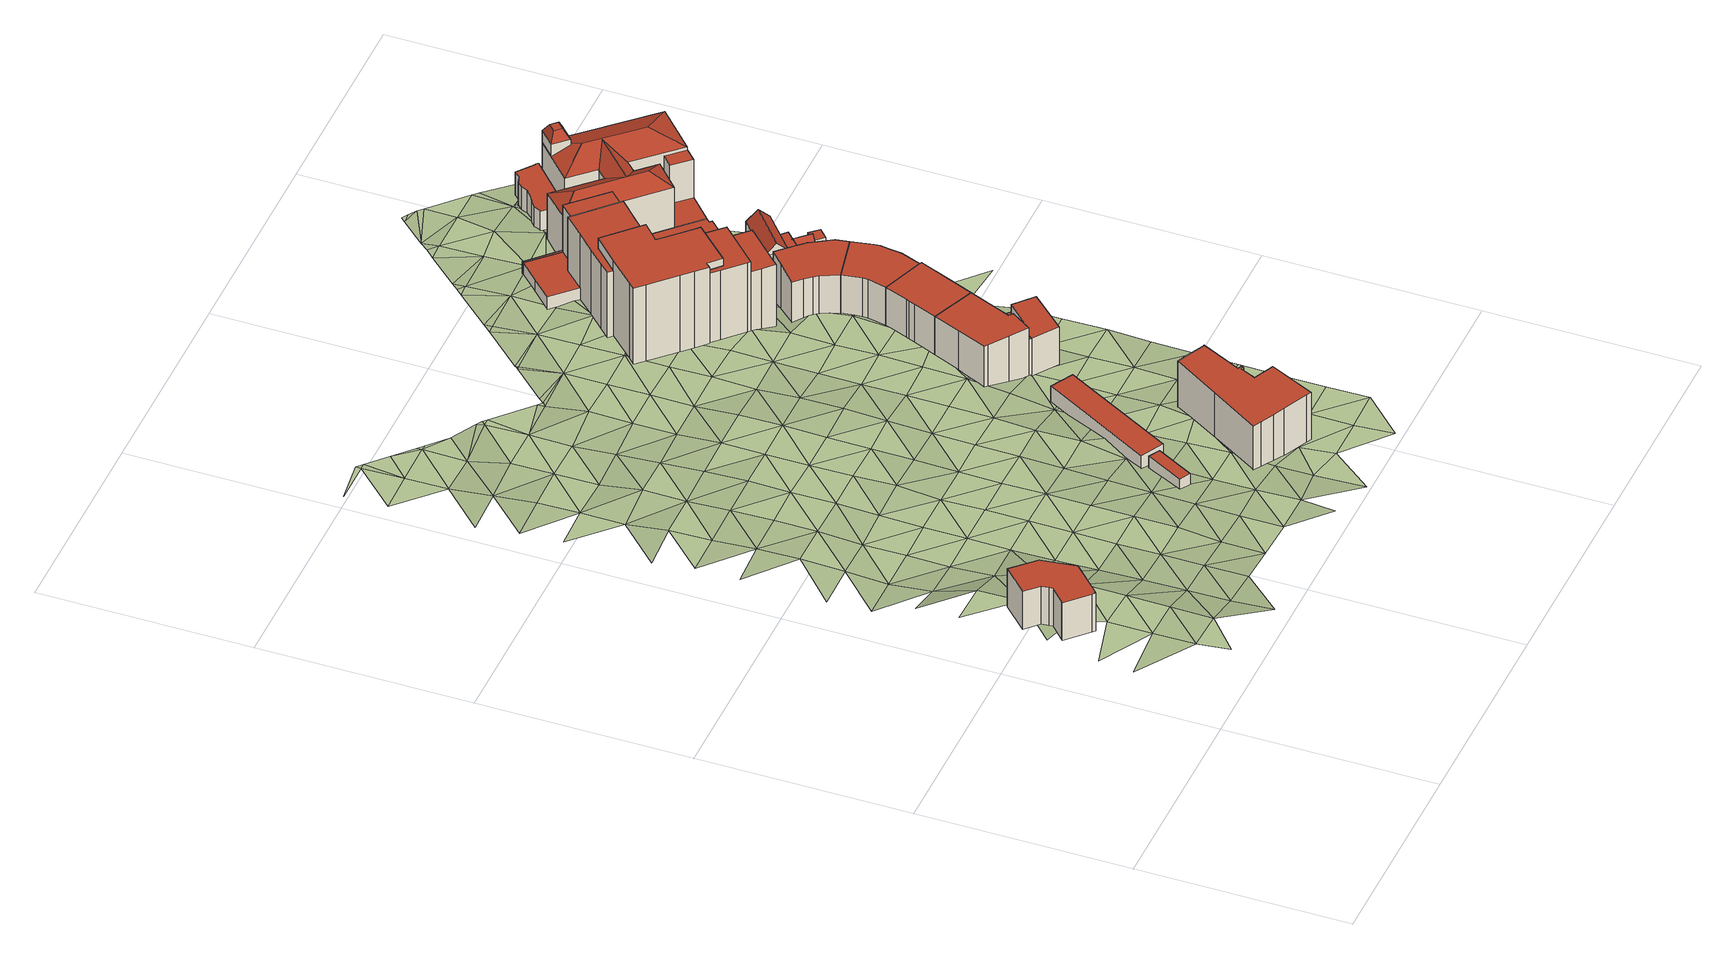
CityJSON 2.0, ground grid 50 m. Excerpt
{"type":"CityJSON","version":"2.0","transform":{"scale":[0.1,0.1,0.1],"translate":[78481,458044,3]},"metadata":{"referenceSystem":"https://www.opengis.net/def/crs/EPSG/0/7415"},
"CityObjects":{
"building1":{"type":"Building","attributes":{"roofType":"1000","RelativeEavesHeight":10.26,"RelativeRidgeHeight":10.26,"AbsoluteEavesHeight":23.09,"AbsoluteRidgeHeight":23.09},"geometry":[{"type":"Solid","lod":"2","boundaries":[[[[0,1,2,3]],[[1,4,5,2]],[[4,6,7,5]],[[6,8,9,7]],[[8,10,11,9]],[[10,12,13,11]],[[12,14,15,13]],[[14,16,17,15]],[[16,18,19,17]],[[18,20,21,19]],[[20,22,23,21]],[[22,24,25,23]],[[24,26,27,25]],[[26,0,3,27]],[[26,24,22,20,18,16,14,12,10,8,6,4,1,0]],[[3,2,5,7,9,11,13,15,17,19,21,23,25,27]]]],"semantics":{"surfaces":[{"type":"WallSurface"},{"type":"RoofSurface","Direction":0,"Slope":90},{"type":"GroundSurface"}],"values":[[0,0,0,0,0,0,0,0,0,0,0,0,0,0,1,2]]}}]},
"building2":{"type":"Building","attributes":{"roofType":"1000","RelativeEavesHeight":3.1,"RelativeRidgeHeight":3.1,"AbsoluteEavesHeight":9.44,"AbsoluteRidgeHeight":9.44},"geometry":[{"type":"Solid","lod":"2","boundaries":[[[[28,29,30,31]],[[29,32,33,30]],[[32,34,35,33]],[[34,28,31,35]],[[34,32,29,28]],[[31,30,33,35]]]],"semantics":{"surfaces":[{"type":"WallSurface"},{"type":"RoofSurface","Direction":0,"Slope":90},{"type":"GroundSurface"}],"values":[[0,0,0,0,1,2]]}}]},
"building3":{"type":"Building","attributes":{"roofType":"1000","RelativeEavesHeight":4.15,"RelativeRidgeHeight":4.15,"AbsoluteEavesHeight":9.59,"AbsoluteRidgeHeight":9.59},"geometry":[{"type":"Solid","lod":"2","boundaries":[[[[36,37,38,39]],[[37,40,41,38]],[[40,42,43,41]],[[42,36,39,43]],[[42,40,37,36]],[[39,38,41,43]]]],"semantics":{"surfaces":[{"type":"WallSurface"},{"type":"RoofSurface","Direction":0,"Slope":90},{"type":"GroundSurface"}],"values":[[0,0,0,0,1,2]]}}]},
"building4":{"type":"Building","attributes":{"roofType":"1000","RelativeEavesHeight":12.89,"RelativeRidgeHeight":12.89,"AbsoluteEavesHeight":17.49,"AbsoluteRidgeHeight":17.49},"geometry":[{"type":"Solid","lod":"2","boundaries":[[[[44,45,46,47]],[[45,48,49,46]],[[48,50,51,49]],[[50,52,53,51]],[[52,54,55,53]],[[54,56,57,55]],[[56,58,59,57]],[[58,60,61,59]],[[60,62,63,61]],[[62,64,65,63]],[[64,66,67,65]],[[66,68,69,67]],[[68,70,71,69]],[[70,72,73,71]],[[72,74,75,73]],[[74,76,77,75]],[[76,78,79,77]],[[78,80,81,79]],[[80,44,47,81]],[[80,78,76,74,72,70,68,66,64,62,60,58,56,54,52,50,48,45,44]],[[47,46,49,51,53,55,57,59,61,63,65,67,69,71,73,75,77,79,81]]]],"semantics":{"surfaces":[{"type":"WallSurface"},{"type":"RoofSurface","Direction":0,"Slope":90},{"type":"GroundSurface"}],"values":[[0,0,0,0,0,0,0,0,0,0,0,0,0,0,0,0,0,0,0,1,2]]}}]},
"building5":{"type":"Building","children":["building5-1","building5-2"]},
"building5-1":{"type":"BuildingPart","attributes":{"roofType":"1000","RelativeEavesHeight":13.07,"RelativeRidgeHeight":13.07,"AbsoluteEavesHeight":18.42,"AbsoluteRidgeHeight":18.42},"parents":["building5"],"geometry":[{"type":"Solid","lod":"2","boundaries":[[[[82,83,84,85]],[[83,86,87,84]],[[86,88,89,87]],[[88,90,91,89]],[[90,92,93,91]],[[92,94,95,93]],[[94,96,97,95]],[[96,98,99,97]],[[98,100,101,99]],[[100,82,85,101]],[[100,98,96,94,92,90,88,86,83,82]],[[85,84,87,89,91,93,95,97,99,101]]]],"semantics":{"surfaces":[{"type":"WallSurface"},{"type":"RoofSurface","Direction":0,"Slope":90},{"type":"GroundSurface"}],"values":[[0,0,0,0,0,0,0,0,0,0,1,2]]}}]},
"building5-2":{"type":"BuildingPart","attributes":{"roofType":"1000","RelativeEavesHeight":9.76,"RelativeRidgeHeight":9.76,"AbsoluteEavesHeight":15.07,"AbsoluteRidgeHeight":15.07},"parents":["building5"],"geometry":[{"type":"Solid","lod":"2","boundaries":[[[[102,103,104,99]],[[103,105,106,104]],[[105,107,101,106]],[[107,102,99,101]],[[107,105,103,102]],[[99,104,106,101]]]],"semantics":{"surfaces":[{"type":"WallSurface"},{"type":"RoofSurface","Direction":0,"Slope":90},{"type":"GroundSurface"}],"values":[[0,0,0,0,1,2]]}}]},
"building6":{"type":"Building","children":["building6-1","building6-2"]},
"building6-1":{"type":"BuildingPart","attributes":{"roofType":"1000","RelativeEavesHeight":3.72,"RelativeRidgeHeight":3.72,"AbsoluteEavesHeight":8.47,"AbsoluteRidgeHeight":8.47},"parents":["building6"],"geometry":[{"type":"Solid","lod":"2","boundaries":[[[[108,109,110,111]],[[109,112,113,110]],[[112,114,115,113]],[[114,116,117,115]],[[116,108,111,117]],[[116,114,112,109,108]],[[111,110,113,115,117]]]],"semantics":{"surfaces":[{"type":"WallSurface"},{"type":"RoofSurface","Direction":0,"Slope":90},{"type":"GroundSurface"}],"values":[[0,0,0,0,0,1,2]]}}]},
"building6-2":{"type":"BuildingPart","attributes":{"roofType":"1000","RelativeEavesHeight":10.22,"RelativeRidgeHeight":10.22,"AbsoluteEavesHeight":15.07,"AbsoluteRidgeHeight":15.07},"parents":["building6"],"geometry":[{"type":"Solid","lod":"2","boundaries":[[[[118,105,119,120]],[[105,103,121,119]],[[103,122,123,121]],[[122,124,125,123]],[[124,126,127,125]],[[126,118,120,127]],[[126,124,122,103,105,118]],[[120,119,121,123,125,127]]]],"semantics":{"surfaces":[{"type":"WallSurface"},{"type":"RoofSurface","Direction":0,"Slope":90},{"type":"GroundSurface"}],"values":[[0,0,0,0,0,0,1,2]]}}]},
"building7":{"type":"Building","children":["building7-1","building7-2","building7-3","building7-4","building7-5","building7-6"]},
"building7-1":{"type":"BuildingPart","attributes":{"roofType":"1000","RelativeEavesHeight":20.64,"RelativeRidgeHeight":20.64,"AbsoluteEavesHeight":27.02,"AbsoluteRidgeHeight":27.02},"parents":["building7"],"geometry":[{"type":"Solid","lod":"2","boundaries":[[[[128,129,130,131]],[[129,132,133,130]],[[132,134,135,133]],[[134,136,137,135]],[[136,138,139,137]],[[138,140,141,139]],[[140,142,143,141]],[[142,144,145,143]],[[144,128,131,145]],[[144,142,140,138,136,134,132,129,128]],[[131,130,133,135,137,139,141,143,145]]]],"semantics":{"surfaces":[{"type":"WallSurface"},{"type":"RoofSurface","Direction":90,"Slope":90},{"type":"GroundSurface"}],"values":[[0,0,0,0,0,0,0,0,0,1,2]]}}]},
"building7-2":{"type":"BuildingPart","attributes":{"roofType":"1000","RelativeEavesHeight":18.5,"RelativeRidgeHeight":18.5,"AbsoluteEavesHeight":24.32,"AbsoluteRidgeHeight":24.32},"parents":["building7"],"geometry":[{"type":"Solid","lod":"2","boundaries":[[[[146,147,148,149]],[[147,150,151,148]],[[150,152,153,151]],[[152,154,155,153]],[[154,156,157,155]],[[156,158,159,157]],[[158,160,161,159]],[[160,162,163,161]],[[162,146,149,163]],[[162,160,158,156,154,152,150,147,146]],[[149,148,151,153,155,157,159,161,163]]]],"semantics":{"surfaces":[{"type":"WallSurface"},{"type":"RoofSurface","Direction":0,"Slope":90},{"type":"GroundSurface"}],"values":[[0,0,0,0,0,0,0,0,0,1,2]]}}]},
"building7-3":{"type":"BuildingPart","attributes":{"roofType":"1000","RelativeEavesHeight":17.78,"RelativeRidgeHeight":17.78,"AbsoluteEavesHeight":24.32,"AbsoluteRidgeHeight":24.32},"parents":["building7"],"geometry":[{"type":"Solid","lod":"2","boundaries":[[[[164,165,166,167]],[[165,168,169,166]],[[168,170,171,169]],[[170,164,167,171]],[[170,168,165,164]],[[167,166,169,171]]]],"semantics":{"surfaces":[{"type":"WallSurface"},{"type":"RoofSurface","Direction":0,"Slope":90},{"type":"GroundSurface"}],"values":[[0,0,0,0,1,2]]}}]},
"building7-4":{"type":"BuildingPart","attributes":{"roofType":"1000","RelativeEavesHeight":19.24,"RelativeRidgeHeight":19.24,"AbsoluteEavesHeight":26.02,"AbsoluteRidgeHeight":26.02},"parents":["building7"],"geometry":[{"type":"Solid","lod":"2","boundaries":[[[[172,173,174,175]],[[173,176,177,174]],[[176,178,179,177]],[[178,180,181,179]],[[180,182,183,181]],[[182,184,185,183]],[[184,186,187,185]],[[186,188,189,187]],[[188,190,191,189]],[[190,172,175,191]],[[190,188,186,184,182,180,178,176,173,172]],[[175,174,177,179,181,183,185,187,189,191]]]],"semantics":{"surfaces":[{"type":"WallSurface"},{"type":"RoofSurface","Direction":0,"Slope":90},{"type":"GroundSurface"}],"values":[[0,0,0,0,0,0,0,0,0,0,1,2]]}}]},
"building7-5":{"type":"BuildingPart","attributes":{"roofType":"1000","RelativeEavesHeight":21.95,"RelativeRidgeHeight":21.95,"AbsoluteEavesHeight":28.92,"AbsoluteRidgeHeight":28.92},"parents":["building7"],"geometry":[{"type":"Solid","lod":"2","boundaries":[[[[192,193,194,195]],[[193,196,197,194]],[[196,198,199,197]],[[198,200,201,199]],[[200,202,203,201]],[[202,204,205,203]],[[204,206,207,205]],[[206,208,209,207]],[[208,210,211,209]],[[210,212,213,211]],[[212,214,215,213]],[[214,216,217,215]],[[216,218,219,217]],[[218,220,221,219]],[[220,222,223,221]],[[222,192,195,223]],[[222,220,218,216,214,212,210,208,206,204,202,200,198,196,193,192]],[[195,194,197,199,201,203,205,207,209,211,213,215,217,219,221,223]]]],"semantics":{"surfaces":[{"type":"WallSurface"},{"type":"RoofSurface","Direction":243.44,"Slope":90},{"type":"GroundSurface"}],"values":[[0,0,0,0,0,0,0,0,0,0,0,0,0,0,0,0,1,2]]}}]},
"building7-6":{"type":"BuildingPart","attributes":{"roofType":"1000","RelativeEavesHeight":3.39,"RelativeRidgeHeight":3.39,"AbsoluteEavesHeight":11.42,"AbsoluteRidgeHeight":11.42},"parents":["building7"],"geometry":[{"type":"Solid","lod":"2","boundaries":[[[[224,225,226,227]],[[225,228,229,226]],[[228,230,231,229]],[[230,232,233,231]],[[232,234,235,233]],[[234,236,237,235]],[[236,224,227,237]],[[236,234,232,230,228,225,224]],[[227,226,229,231,233,235,237]]]],"semantics":{"surfaces":[{"type":"WallSurface"},{"type":"RoofSurface","Direction":0,"Slope":90},{"type":"GroundSurface"}],"values":[[0,0,0,0,0,0,0,1,2]]}}]},
"building8":{"type":"Building","attributes":{"roofType":"1000","RelativeEavesHeight":12.74,"RelativeRidgeHeight":12.74,"AbsoluteEavesHeight":18.42,"AbsoluteRidgeHeight":18.42},"geometry":[{"type":"Solid","lod":"2","boundaries":[[[[238,92,239,240]],[[92,90,241,239]],[[90,242,243,241]],[[242,244,245,243]],[[244,246,247,245]],[[246,248,249,247]],[[248,250,251,249]],[[250,252,253,251]],[[252,254,255,253]],[[254,238,240,255]],[[254,252,250,248,246,244,242,90,92,238]],[[240,239,241,243,245,247,249,251,253,255]]]],"semantics":{"surfaces":[{"type":"WallSurface"},{"type":"RoofSurface","Direction":0,"Slope":90},{"type":"GroundSurface"}],"values":[[0,0,0,0,0,0,0,0,0,0,1,2]]}}]},
"building9":{"type":"Building","attributes":{"roofType":"1000","RelativeEavesHeight":12.74,"RelativeRidgeHeight":12.74,"AbsoluteEavesHeight":18.41,"AbsoluteRidgeHeight":18.41},"geometry":[{"type":"Solid","lod":"2","boundaries":[[[[256,257,258,259]],[[257,260,261,258]],[[260,262,263,261]],[[262,250,251,263]],[[250,248,249,251]],[[248,264,265,249]],[[264,266,267,265]],[[266,268,269,267]],[[268,270,271,269]],[[270,256,259,271]],[[270,268,266,264,248,250,262,260,257,256]],[[259,258,261,263,251,249,265,267,269,271]]]],"semantics":{"surfaces":[{"type":"WallSurface"},{"type":"RoofSurface","Direction":0,"Slope":90},{"type":"GroundSurface"}],"values":[[0,0,0,0,0,0,0,0,0,0,1,2]]}}]},
"building10":{"type":"Building","attributes":{"roofType":"1000","RelativeEavesHeight":12.84,"RelativeRidgeHeight":12.84,"AbsoluteEavesHeight":18.41,"AbsoluteRidgeHeight":18.41},"geometry":[{"type":"Solid","lod":"2","boundaries":[[[[272,270,273,274]],[[270,268,275,273]],[[268,276,277,275]],[[276,278,279,277]],[[278,280,281,279]],[[280,282,283,281]],[[282,284,285,283]],[[284,286,287,285]],[[286,288,289,287]],[[288,290,291,289]],[[290,292,293,291]],[[292,272,274,293]],[[292,290,288,286,284,282,280,278,276,268,270,272]],[[274,273,275,277,279,281,283,285,287,289,291,293]]]],"semantics":{"surfaces":[{"type":"WallSurface"},{"type":"RoofSurface","Direction":0,"Slope":90},{"type":"GroundSurface"}],"values":[[0,0,0,0,0,0,0,0,0,0,0,0,1,2]]}}]},
"building11":{"type":"Building","children":["building11-1","building11-2","building11-3"]},
"building11-1":{"type":"BuildingPart","attributes":{"roofType":"1030","RelativeEavesHeight":8.16,"RelativeRidgeHeight":10.76,"AbsoluteEavesHeight":13.35,"AbsoluteRidgeHeight":15.95},"parents":["building11"],"geometry":[{"type":"Solid","lod":"2","boundaries":[[[[294,295,296,297]],[[295,298,299,296]],[[298,300,301,299]],[[300,294,297,301]],[[298,295,302]],[[294,300,303]],[[295,294,303,302]],[[300,298,302,303]],[[297,296,299,301]]]],"semantics":{"surfaces":[{"type":"WallSurface"},{"type":"RoofSurface","Direction":318.87,"Slope":45.84},{"type":"RoofSurface","Direction":139.23,"Slope":45.84},{"type":"GroundSurface"}],"values":[[0,0,0,0,0,0,1,2,3]]}}]},
"building11-2":{"type":"BuildingPart","attributes":{"roofType":"1000","RelativeEavesHeight":3.56,"RelativeRidgeHeight":3.56,"AbsoluteEavesHeight":8.99,"AbsoluteRidgeHeight":8.99},"parents":["building11"],"geometry":[{"type":"Solid","lod":"2","boundaries":[[[[304,305,306,307]],[[305,308,309,306]],[[308,310,311,309]],[[310,312,313,311]],[[312,304,307,313]],[[312,310,308,305,304]],[[307,306,309,311,313]]]],"semantics":{"surfaces":[{"type":"WallSurface"},{"type":"RoofSurface","Direction":0,"Slope":90},{"type":"GroundSurface"}],"values":[[0,0,0,0,0,1,2]]}}]},
"building11-3":{"type":"BuildingPart","attributes":{"roofType":"1000","RelativeEavesHeight":7.35,"RelativeRidgeHeight":7.35,"AbsoluteEavesHeight":12.6,"AbsoluteRidgeHeight":12.6},"parents":["building11"],"geometry":[{"type":"Solid","lod":"2","boundaries":[[[[314,315,316,317]],[[315,318,319,316]],[[318,320,321,319]],[[320,314,317,321]],[[320,318,315,314]],[[317,316,319,321]]]],"semantics":{"surfaces":[{"type":"WallSurface"},{"type":"RoofSurface","Direction":0,"Slope":90},{"type":"GroundSurface"}],"values":[[0,0,0,0,1,2]]}}]},
"building12":{"type":"Building","children":["building12-1","building12-2"]},
"building12-1":{"type":"BuildingPart","attributes":{"roofType":"1000","RelativeEavesHeight":6.21,"RelativeRidgeHeight":6.21,"AbsoluteEavesHeight":11.2,"AbsoluteRidgeHeight":11.2},"parents":["building12"],"geometry":[{"type":"Solid","lod":"2","boundaries":[[[[322,323,324,325]],[[323,326,327,324]],[[326,328,329,327]],[[328,322,325,329]],[[328,326,323,322]],[[325,324,327,329]]]],"semantics":{"surfaces":[{"type":"WallSurface"},{"type":"RoofSurface","Direction":92.14,"Slope":90},{"type":"GroundSurface"}],"values":[[0,0,0,0,1,2]]}}]},
"building12-2":{"type":"BuildingPart","attributes":{"roofType":"1030","RelativeEavesHeight":4.75,"RelativeRidgeHeight":7.93,"AbsoluteEavesHeight":9.99,"AbsoluteRidgeHeight":13.17},"parents":["building12"],"geometry":[{"type":"Solid","lod":"2","boundaries":[[[[330,331,332,333]],[[331,334,316,332]],[[334,335,336,316]],[[335,330,333,336]],[[334,331,337]],[[330,335,338]],[[331,330,338,337]],[[335,334,337,338]],[[333,332,316,336]]]],"semantics":{"surfaces":[{"type":"WallSurface"},{"type":"RoofSurface","Direction":227.15,"Slope":43.78},{"type":"RoofSurface","Direction":47,"Slope":43.78},{"type":"GroundSurface"}],"values":[[0,0,0,0,0,0,1,2,3]]}}]},
"building13":{"type":"Building","children":["building13-1","building13-2","building13-3","building13-4","building13-5","building13-6","building13-7","building13-8","building13-9","building13-10","building13-11"]},
"building13-1":{"type":"BuildingPart","attributes":{"roofType":"1000","RelativeEavesHeight":6.4,"RelativeRidgeHeight":6.4,"AbsoluteEavesHeight":13.38,"AbsoluteRidgeHeight":13.38},"parents":["building13"],"geometry":[{"type":"Solid","lod":"2","boundaries":[[[[339,340,341,342]],[[340,343,344,341]],[[343,345,346,344]],[[345,347,348,346]],[[347,349,350,348]],[[349,351,352,350]],[[351,353,354,352]],[[353,355,356,354]],[[355,357,358,356]],[[357,359,360,358]],[[359,361,362,360]],[[361,363,364,362]],[[363,365,366,364]],[[365,367,368,366]],[[367,339,342,368]],[[367,365,363,361,359,357,355,353,351,349,347,345,343,340,339]],[[342,341,344,346,348,350,352,354,356,358,360,362,364,366,368]]]],"semantics":{"surfaces":[{"type":"WallSurface"},{"type":"RoofSurface","Direction":0,"Slope":90},{"type":"GroundSurface"}],"values":[[0,0,0,0,0,0,0,0,0,0,0,0,0,0,0,1,2]]}}]},
"building13-2":{"type":"BuildingPart","attributes":{"roofType":"1000","RelativeEavesHeight":4.48,"RelativeRidgeHeight":4.48,"AbsoluteEavesHeight":9.76,"AbsoluteRidgeHeight":9.76},"parents":["building13"],"geometry":[{"type":"Solid","lod":"2","boundaries":[[[[369,370,371,372]],[[370,373,374,371]],[[373,375,376,374]],[[375,377,378,376]],[[377,379,380,378]],[[379,381,382,380]],[[381,383,384,382]],[[383,369,372,384]],[[383,381,379,377,375,373,370,369]],[[372,371,374,376,378,380,382,384]]]],"semantics":{"surfaces":[{"type":"WallSurface"},{"type":"RoofSurface","Direction":0,"Slope":90},{"type":"GroundSurface"}],"values":[[0,0,0,0,0,0,0,0,1,2]]}}]},
"building13-3":{"type":"BuildingPart","attributes":{"roofType":"1000","RelativeEavesHeight":3.43,"RelativeRidgeHeight":3.43,"AbsoluteEavesHeight":11.42,"AbsoluteRidgeHeight":11.42},"parents":["building13"],"geometry":[{"type":"Solid","lod":"2","boundaries":[[[[234,385,386,235]],[[385,387,388,386]],[[387,389,390,388]],[[389,234,235,390]],[[389,387,385,234]],[[235,386,388,390]]]],"semantics":{"surfaces":[{"type":"WallSurface"},{"type":"RoofSurface","Direction":0,"Slope":90},{"type":"GroundSurface"}],"values":[[0,0,0,0,1,2]]}}]},
"building13-4":{"type":"BuildingPart","attributes":{"roofType":"1040","RelativeEavesHeight":15.56,"RelativeRidgeHeight":18.23,"AbsoluteEavesHeight":20.76,"AbsoluteRidgeHeight":23.43},"parents":["building13"],"geometry":[{"type":"Solid","lod":"2","boundaries":[[[[391,392,393,394]],[[392,395,396,393]],[[395,397,398,396]],[[397,391,394,398]],[[395,392,399]],[[391,397,400]],[[392,391,400,399]],[[397,395,399,400]],[[394,393,396,398]]]],"semantics":{"surfaces":[{"type":"WallSurface"},{"type":"RoofSurface","Direction":136.91,"Slope":57.99},{"type":"RoofSurface","Direction":314.84,"Slope":57.99},{"type":"RoofSurface","Direction":46.03,"Slope":57.99},{"type":"RoofSurface","Direction":225.43,"Slope":57.99},{"type":"GroundSurface"}],"values":[[0,0,0,0,1,2,3,4,5]]}}]},
"building13-5":{"type":"BuildingPart","attributes":{"roofType":"1040","RelativeEavesHeight":15.79,"RelativeRidgeHeight":18.46,"AbsoluteEavesHeight":20.76,"AbsoluteRidgeHeight":23.43},"parents":["building13"],"geometry":[{"type":"Solid","lod":"2","boundaries":[[[[401,402,403,404]],[[402,405,406,403]],[[405,407,408,406]],[[407,401,404,408]],[[405,402,409]],[[401,407,410]],[[402,401,410,409]],[[407,405,409,410]],[[404,403,406,408]]]],"semantics":{"surfaces":[{"type":"WallSurface"},{"type":"RoofSurface","Direction":316.79,"Slope":67.47},{"type":"RoofSurface","Direction":136.66,"Slope":67.47},{"type":"RoofSurface","Direction":226.67,"Slope":67.47},{"type":"RoofSurface","Direction":46.77,"Slope":67.47},{"type":"GroundSurface"}],"values":[[0,0,0,0,1,2,3,4,5]]}}]},
"building13-6":{"type":"BuildingPart","attributes":{"roofType":"1130","RelativeEavesHeight":6.01,"RelativeRidgeHeight":6.47,"AbsoluteEavesHeight":10.96,"AbsoluteRidgeHeight":11.41},"parents":["building13"],"geometry":[{"type":"Solid","lod":"2","boundaries":[[[[411,412,413,414]],[[412,415,416,413]],[[415,417,418,416]],[[417,411,414,418]],[[415,412,419]],[[411,417,420]],[[412,411,420,419]],[[417,415,419,420]],[[414,413,416,418]]]],"semantics":{"surfaces":[{"type":"WallSurface"},{"type":"RoofSurface","Direction":135.91,"Slope":30.84},{"type":"RoofSurface","Direction":47.34,"Slope":48.79},{"type":"RoofSurface","Direction":226.7,"Slope":48.79},{"type":"GroundSurface"}],"values":[[0,0,0,0,1,0,2,3,4]]}}]},
"building13-7":{"type":"BuildingPart","attributes":{"roofType":"1040","RelativeEavesHeight":15.62,"RelativeRidgeHeight":18.28,"AbsoluteEavesHeight":20.76,"AbsoluteRidgeHeight":23.43},"parents":["building13"],"geometry":[{"type":"Solid","lod":"2","boundaries":[[[[421,422,423,424]],[[422,425,426,423]],[[425,427,428,426]],[[427,421,424,428]],[[425,422,429]],[[421,427,430]],[[422,421,430,429]],[[427,425,429,430]],[[424,423,426,428]]]],"semantics":{"surfaces":[{"type":"WallSurface"},{"type":"RoofSurface","Direction":226.22,"Slope":-57.81},{"type":"RoofSurface","Direction":46.64,"Slope":-67.48},{"type":"RoofSurface","Direction":136.28,"Slope":51.8},{"type":"RoofSurface","Direction":316.14,"Slope":51.43},{"type":"GroundSurface"}],"values":[[0,0,0,0,1,2,3,4,5]]}}]},
"building13-8":{"type":"BuildingPart","attributes":{"roofType":"1000","RelativeEavesHeight":14.96,"RelativeRidgeHeight":14.96,"AbsoluteEavesHeight":20.06,"AbsoluteRidgeHeight":20.06},"parents":["building13"],"geometry":[{"type":"Solid","lod":"2","boundaries":[[[[431,432,433,434]],[[432,435,436,433]],[[435,437,438,436]],[[437,431,434,438]],[[437,435,432,431]],[[434,433,436,438]]]],"semantics":{"surfaces":[{"type":"WallSurface"},{"type":"RoofSurface","Direction":80.41,"Slope":90},{"type":"GroundSurface"}],"values":[[0,0,0,0,1,2]]}}]},
"building13-9":{"type":"BuildingPart","attributes":{"roofType":"1000","RelativeEavesHeight":4.64,"RelativeRidgeHeight":4.64,"AbsoluteEavesHeight":9.76,"AbsoluteRidgeHeight":9.76},"parents":["building13"],"geometry":[{"type":"Solid","lod":"2","boundaries":[[[[439,440,433,436]],[[440,383,441,433]],[[383,442,443,441]],[[442,444,445,443]],[[444,446,447,445]],[[446,448,449,447]],[[448,450,424,449]],[[450,451,438,424]],[[451,439,436,438]],[[451,450,448,446,444,442,383,440,439]],[[436,433,441,443,445,447,449,424,438]]]],"semantics":{"surfaces":[{"type":"WallSurface"},{"type":"RoofSurface","Direction":0,"Slope":90},{"type":"GroundSurface"}],"values":[[0,0,0,0,0,0,0,0,0,1,2]]}}]},
"building13-10":{"type":"BuildingPart","attributes":{"roofType":"1120","RelativeEavesHeight":6.02,"RelativeRidgeHeight":6.47,"AbsoluteEavesHeight":10.96,"AbsoluteRidgeHeight":11.41},"parents":["building13"],"geometry":[{"type":"Solid","lod":"2","boundaries":[[[[415,412,413,416]],[[412,452,453,413]],[[452,454,455,453]],[[454,415,416,455]],[[412,415,419]],[[452,412,419]],[[454,452,419]],[[415,454,419]],[[416,413,453,455]]]],"semantics":{"surfaces":[{"type":"WallSurface"},{"type":"RoofSurface","Direction":315.91,"Slope":-30.84},{"type":"RoofSurface","Direction":91.35,"Slope":50.52},{"type":"RoofSurface","Direction":135.9,"Slope":48.33},{"type":"RoofSurface","Direction":180.17,"Slope":50.84},{"type":"GroundSurface"}],"values":[[0,0,0,0,1,2,3,4,5]]}}]},
"building13-11":{"type":"BuildingPart","attributes":{"roofType":"1040","RelativeEavesHeight":3.35,"RelativeRidgeHeight":5.69,"AbsoluteEavesHeight":24.11,"AbsoluteRidgeHeight":26.46},"parents":["building13"],"geometry":[{"type":"Solid","lod":"2","boundaries":[[[[456,457,458,459]],[[457,460,405,458]],[[460,461,462,405]],[[461,456,459,462]],[[457,456,463,464]],[[460,457,464,465]],[[461,460,465,466]],[[456,461,466,463]],[[465,464,463,466]],[[459,458,405,462]]]],"semantics":{"surfaces":[{"type":"WallSurface"},{"type":"RoofSurface","Direction":226,"Slope":29.46},{"type":"RoofSurface","Direction":317.02,"Slope":25.6},{"type":"RoofSurface","Direction":46.59,"Slope":32.2},{"type":"RoofSurface","Direction":136.54,"Slope":27.77},{"type":"RoofSurface","Direction":0,"Slope":90},{"type":"GroundSurface"}],"values":[[0,0,0,0,1,2,3,4,5,6]]}}]},
"terrain1":{"type":"TINRelief","geometry":[{"type":"CompositeSurface","lod":"2","boundaries":[[[467,468,469]],[[470,469,471]],[[468,472,473]],[[469,468,474]],[[475,476,477]],[[468,473,474]],[[471,469,478]],[[476,471,479]],[[469,474,478]],[[480,477,481]],[[477,476,479]],[[482,481,483]],[[471,478,479]],[[474,473,484]],[[473,485,486]],[[487,483,488]],[[478,474,484]],[[481,477,489]],[[473,486,484]],[[477,479,490]],[[487,488,491]],[[483,481,489]],[[477,490,489]],[[479,478,492]],[[493,491,494]],[[478,484,492]],[[486,485,495]],[[488,483,496]],[[490,479,497]],[[483,489,496]],[[479,492,497]],[[484,486,498]],[[499,494,500]],[[491,488,501]],[[488,496,502]],[[489,490,503]],[[486,495,498]],[[490,497,504]],[[492,484,505]],[[488,502,501]],[[506,500,507]],[[494,491,508]],[[496,489,503]],[[490,504,503]],[[506,507,509]],[[484,498,505]],[[500,494,508]],[[497,492,510]],[[491,501,508]],[[502,496,511]],[[512,509,513]],[[496,503,511]],[[492,505,510]],[[498,495,514]],[[504,497,515]],[[501,502,516]],[[507,500,517]],[[500,508,518]],[[502,511,516]],[[497,510,515]],[[505,498,519]],[[503,504,520]],[[521,513,522]],[[500,518,517]],[[509,507,523]],[[498,514,519]],[[508,501,524]],[[511,503,520]],[[501,516,525]],[[504,515,520]],[[513,509,523]],[[526,522,527]],[[507,517,523]],[[510,505,528]],[[501,525,524]],[[505,519,529]],[[518,508,530]],[[526,527,531]],[[516,511,532]],[[515,510,528]],[[522,513,533]],[[505,529,528]],[[511,520,534]],[[517,518,530]],[[508,524,530]],[[513,523,533]],[[525,516,532]],[[519,514,535]],[[511,534,532]],[[536,531,537]],[[520,515,538]],[[523,517,539]],[[527,522,540]],[[514,541,535]],[[515,528,542]],[[522,533,543]],[[529,519,544]],[[517,530,539]],[[524,525,545]],[[534,520,538]],[[531,527,540]],[[515,542,538]],[[525,532,546]],[[547,537,548]],[[522,543,540]],[[519,535,544]],[[528,529,549]],[[533,523,550]],[[547,548,551]],[[525,546,545]],[[523,539,552]],[[532,534,553]],[[530,524,554]],[[542,528,549]],[[537,531,555]],[[529,544,549]],[[534,538,553]],[[556,551,557]],[[523,552,550]],[[531,540,558]],[[543,533,559]],[[524,545,554]],[[535,541,560]],[[539,530,561]],[[546,532,562]],[[541,563,564]],[[531,558,555]],[[538,542,565]],[[548,537,566]],[[551,548,567]],[[532,553,562]],[[533,550,559]],[[544,535,560]],[[552,539,561]],[[540,543,568]],[[557,551,567]],[[542,549,565]],[[530,554,561]],[[541,564,560]],[[548,569,567]],[[537,555,566]],[[545,546,570]],[[543,559,568]],[[546,562,571]],[[566,569,548]],[[549,544,572]],[[553,538,573]],[[550,552,574]],[[558,540,575]],[[538,565,576]],[[554,545,570]],[[544,560,572]],[[546,571,570]],[[552,561,574]],[[562,553,573]],[[538,576,573]],[[540,568,575]],[[569,566,577]],[[559,550,578]],[[555,558,579]],[[565,549,580]],[[555,581,566]],[[577,566,582]],[[550,574,578]],[[549,572,583]],[[561,554,584]],[[560,564,585]],[[554,570,586]],[[558,575,579]],[[566,581,582]],[[568,559,587]],[[576,565,580]],[[571,562,588]],[[549,583,580]],[[562,573,589]],[[564,590,591]],[[592,581,555]],[[574,561,584]],[[559,578,587]],[[554,586,584]],[[555,579,592]],[[564,591,585]],[[572,560,593]],[[562,589,588]],[[570,571,594]],[[575,568,595]],[[573,576,596]],[[560,585,593]],[[579,575,597]],[[576,580,598]],[[568,587,595]],[[586,570,594]],[[578,574,599]],[[583,572,600]],[[579,601,592]],[[571,588,594]],[[574,584,602]],[[601,579,597]],[[589,573,596]],[[576,598,596]],[[575,603,597]],[[591,590,604]],[[572,593,600]],[[574,602,599]],[[575,595,605]],[[580,583,606]],[[587,578,607]],[[584,586,608]],[[575,605,603]],[[585,591,609]],[[588,589,610]],[[586,594,608]],[[598,580,606]],[[583,600,606]],[[589,596,610]],[[593,585,609]],[[578,599,607]],[[595,587,611]],[[591,604,609]],[[602,584,612]],[[584,608,613]],[[605,614,603]],[[594,588,615]],[[587,607,611]],[[588,610,616]],[[596,598,617]],[[599,602,612]],[[605,595,618]],[[598,606,619]],[[584,613,612]],[[600,593,620]],[[588,616,615]],[[605,618,614]],[[610,596,617]],[[608,594,621]],[[593,609,622]],[[606,600,620]],[[595,611,618]],[[614,618,623]],[[598,619,617]],[[609,604,624]],[[607,599,625]],[[613,608,621]],[[594,615,621]],[[593,622,620]],[[599,612,626]],[[604,627,624]],[[619,606,628]],[[616,610,629]],[[618,630,623]],[[610,617,631]],[[599,626,625]],[[606,620,628]],[[611,607,632]],[[609,624,633]],[[609,633,622]],[[615,616,629]],[[612,613,634]],[[610,631,629]],[[613,621,635]],[[617,619,636]],[[618,611,632]],[[607,625,632]],[[618,637,630]],[[626,612,634]],[[619,628,636]],[[630,637,638]],[[613,635,634]],[[638,637,639]],[[621,615,640]],[[620,622,641]],[[615,629,640]],[[624,627,642]],[[628,620,641]],[[622,633,643]],[[631,617,644]],[[637,618,645]],[[617,636,646]],[[618,632,647]],[[625,626,648]],[[637,645,639]],[[635,621,649]],[[633,624,642]],[[626,634,650]],[[622,643,641]],[[629,631,644]],[[617,646,644]],[[618,647,645]],[[621,640,649]],[[632,625,648]],[[636,628,651]],[[626,650,648]],[[634,635,652]],[[628,641,651]],[[639,645,653]],[[643,633,654]],[[640,629,655]],[[633,642,656]],[[635,649,652]],[[647,632,657]],[[646,636,658]],[[632,648,657]],[[641,643,654]],[[650,634,659]],[[649,640,655]],[[636,651,658]],[[633,656,654]],[[629,644,660]],[[634,652,661]],[[629,660,655]],[[644,646,662]],[[648,650,659]],[[645,663,653]],[[645,647,664]],[[634,661,659]],[[653,663,665]],[[647,657,664]],[[646,658,662]],[[651,641,666]],[[641,654,667]],[[649,655,668]],[[652,649,669]],[[658,651,666]],[[663,645,670]],[[660,644,671]],[[645,664,672]],[[644,662,671]],[[641,667,666]],[[663,670,665]],[[649,668,669]],[[661,652,673]],[[645,672,670]],[[655,660,674]],[[652,669,673]],[[657,648,675]],[[668,655,674]],[[662,658,676]],[[659,661,677]],[[658,666,678]],[[648,659,675]],[[660,671,679]],[[665,670,680]],[[671,662,676]],[[658,678,676]],[[681,672,664]],[[660,679,674]],[[661,673,677]],[[670,672,681]],[[669,668,682]],[[670,683,680]],[[680,683,684]],[[668,674,682]],[[679,671,685]],[[671,676,686]],[[659,677,675]],[[664,657,687]],[[684,683,688]],[[673,669,689]],[[683,670,690]],[[674,679,691]],[[671,686,685]],[[670,681,690]],[[677,673,689]],[[669,682,692]],[[683,693,688]],[[679,685,691]],[[682,674,691]],[[681,664,687]],[[669,692,689]],[[657,675,687]],[[683,690,693]],[[688,693,694]],[[675,677,695]],[[677,689,695]],[[682,691,696]],[[692,682,696]],[[690,681,697]],[[693,698,694]],[[675,695,699]],[[694,698,700]],[[693,690,701]],[[689,692,702]],[[692,696,703]],[[700,698,704]],[[696,691,705]],[[698,693,701]],[[695,689,706]],[[692,703,702]],[[675,699,687]],[[690,697,701]],[[681,707,697]],[[681,687,707]],[[699,695,706]],[[689,702,706]],[[698,708,704]],[[698,701,708]],[[699,709,687]],[[704,710,711]],[[704,708,712]],[[712,710,704]],[[699,706,713]],[[709,699,714]],[[701,697,715]],[[716,711,717]],[[710,717,711]],[[699,713,714]],[[708,701,715]],[[715,697,707]],[[687,709,718]],[[707,687,719]],[[712,708,720]],[[709,714,718]],[[687,718,719]],[[708,715,720]],[[720,715,721]],[[715,707,722]],[[707,719,722]],[[721,715,723]],[[715,724,723]],[[715,722,724]]]}]}
},
"vertices":[
[174,437,201],[180,396,201],[180,396,98],[174,437,98],[113,329,201],[113,329,98],[112,330,201],[112,330,98],[109,327,201],[109,327,98],[103,332,201],[103,332,98],[53,381,201],[53,381,98],[55,383,201],[55,383,98],[91,416,201],[91,416,98],[90,425,201],[90,425,98],[87,442,201],[87,442,98],[57,472,201],[57,472,98],[116,531,201],[116,531,98],[168,479,201],[168,479,98],
[708,349,64],[682,363,64],[682,363,33],[708,349,33],[730,452,64],[730,452,33],[756,438,64],[756,438,33],
[776,437,66],[723,466,66],[723,466,24],[776,437,24],[868,730,66],[868,730,24],[921,701,66],[921,701,24],
[964,304,145],[976,299,145],[976,299,16],[964,304,16],[1001,287,145],[1001,287,16],[1013,282,145],[1013,282,16],[962,174,145],[962,174,16],[951,180,145],[951,180,16],[892,208,145],[892,208,16],[863,221,145],[863,221,16],[831,236,145],[831,236,16],[811,246,145],[811,246,16],[885,364,145],[885,364,16],[955,475,145],[955,475,16],[972,468,145],[972,468,16],[1021,444,145],[1021,444,16],[1025,443,145],[1025,443,16],[980,348,145],[980,348,16],[989,344,145],[989,344,16],[986,338,145],[986,338,16],[981,341,145],[981,341,16],
[889,834,154],[847,864,154],[847,864,23],[889,834,23],[839,870,154],[839,870,23],[867,939,154],[867,939,23],[893,1004,154],[893,1004,23],[996,962,154],[996,962,23],[970,898,154],[970,898,23],[955,861,154],[955,861,23],[964,853,154],[964,853,23],[932,805,154],[932,805,23],
[964,853,121],[971,848,121],[971,848,23],[938,801,121],[938,801,23],[932,805,121],
[1028,883,55],[1063,920,55],[1063,920,18],[1028,883,18],[1064,919,55],[1064,919,18],[1105,880,55],[1105,880,18],[1072,844,55],[1072,844,18],
[995,761,121],[938,801,19],[995,761,19],[971,848,19],[984,837,121],[984,837,19],[1028,883,121],[1028,883,19],[1072,844,121],[1072,844,19],
[822,1394,240],[817,1399,240],[817,1399,34],[822,1394,34],[772,1443,240],[772,1443,34],[753,1462,240],[753,1462,34],[761,1470,240],[761,1470,34],[789,1444,240],[789,1444,34],[869,1527,240],[869,1527,34],[906,1490,240],[906,1490,34],[911,1484,240],[911,1484,34],
[947,1448,213],[952,1443,213],[952,1443,28],[947,1448,28],[948,1438,213],[948,1438,28],[932,1422,213],[932,1422,28],[885,1375,213],[885,1375,28],[864,1353,213],[864,1353,28],[840,1376,213],[840,1376,28],[822,1394,213],[822,1394,28],[911,1484,213],[911,1484,28],
[963,1765,213],[922,1724,213],[922,1724,35],[963,1765,35],[840,1803,213],[840,1803,35],[883,1846,213],[883,1846,35],
[922,1724,230],[878,1681,230],[878,1681,38],[922,1724,38],[835,1638,230],[835,1638,38],[756,1715,230],[756,1715,38],[698,1658,230],[698,1658,38],[688,1668,230],[688,1668,38],[709,1690,230],[709,1690,38],[745,1727,230],[745,1727,38],[785,1768,230],[785,1768,38],[829,1814,230],[829,1814,38],
[789,1444,259],[761,1470,259],[761,1470,40],[789,1444,40],[753,1462,259],[753,1462,40],[752,1460,259],[752,1460,40],[727,1484,259],[727,1484,40],[703,1508,259],[703,1508,40],[647,1563,259],[647,1563,40],[626,1584,259],[626,1584,40],[640,1598,259],[640,1598,40],[698,1658,259],[698,1658,40],[756,1715,259],[756,1715,40],[835,1638,259],[835,1638,40],[796,1601,259],[796,1601,40],[809,1587,259],[809,1587,40],[862,1534,259],[862,1534,40],[869,1527,259],[869,1527,40],
[840,1803,84],[829,1814,84],[829,1814,50],[840,1803,50],[785,1768,84],[785,1768,50],[731,1821,84],[731,1821,50],[775,1866,84],[775,1866,50],[819,1911,84],[819,1911,50],[883,1846,84],[883,1846,50],
[1024,1031,154],[996,962,27],[1024,1031,27],[893,1004,27],[915,1058,154],[915,1058,27],[921,1073,154],[921,1073,27],[924,1080,154],[924,1080,27],[946,1136,154],[946,1136,27],[1046,1099,154],[1046,1099,27],[1051,1096,154],[1051,1096,27],[1050,1094,154],[1050,1094,27],
[1070,1212,154],[1071,1199,154],[1071,1199,27],[1070,1212,27],[1068,1179,154],[1068,1179,27],[1064,1147,154],[1064,1147,27],[956,1180,154],[956,1180,27],[956,1193,154],[956,1193,27],[949,1240,154],[949,1240,27],[1060,1263,154],[1060,1263,27],
[1054,1294,154],[1060,1263,26],[1054,1294,26],[949,1240,26],[929,1281,154],[929,1281,26],[921,1292,154],[921,1292,26],[907,1308,154],[907,1308,26],[887,1327,154],[887,1327,26],[935,1370,154],[935,1370,26],[969,1401,154],[969,1401,26],[1003,1367,154],[1003,1367,26],[1023,1345,154],[1023,1345,26],[1025,1342,154],[1025,1342,26],
[1005,1434,104],[1097,1515,104],[1097,1515,22],[1005,1434,22],[1133,1474,104],[1133,1474,22],[1041,1395,104],[1041,1395,22],[1115,1494,130],[1023,1415,130],
[1067,1384,60],[1063,1379,60],[1063,1379,24],[1067,1384,24],[1059,1376,60],[1059,1376,24],[1041,1395,60],[1041,1395,24],[1050,1403,60],[1050,1403,24],
[1090,1438,96],[1106,1422,96],[1106,1422,22],[1090,1438,22],[1067,1384,96],[1067,1384,22],[1050,1403,96],[1050,1403,22],
[1156,1368,82],[1135,1348,82],[1135,1348,20],[1156,1368,20],[1114,1369,82],[1114,1369,20],[1136,1389,82],[1136,1389,20],
[1092,1348,70],[1063,1379,70],[1063,1379,22],[1092,1348,22],[1106,1422,70],[1136,1389,70],[1136,1389,22],[1084,1400,102],[1114,1369,102],
[1006,1891,104],[968,1931,104],[968,1931,40],[1006,1891,40],[970,1933,104],[970,1933,40],[977,1949,104],[977,1949,40],[990,1960,104],[990,1960,40],[1005,1966,104],[1005,1966,40],[1023,1983,104],[1023,1983,40],[1029,1998,104],[1029,1998,40],[1041,2010,104],[1041,2010,40],[1057,2015,104],[1057,2015,40],[1071,2029,104],[1071,2029,40],[1109,1999,104],[1109,1999,40],[1112,1999,104],[1112,1999,40],[1115,1996,104],[1115,1996,40],[1115,1993,104],[1115,1993,40],
[1108,1602,68],[1113,1597,68],[1113,1597,23],[1108,1602,23],[953,1433,68],[953,1433,23],[948,1438,68],[948,1438,23],[952,1443,68],[952,1443,23],[796,1601,68],[796,1601,23],[963,1765,68],[963,1765,23],[1116,1611,68],[1116,1611,23],
[822,1914,84],[822,1914,50],[888,1849,84],[888,1849,50],[884,1845,84],[884,1845,50],
[946,1907,178],[1124,1721,178],[1124,1721,22],[946,1907,22],[1063,1664,178],[1063,1664,22],[884,1845,178],[884,1845,22],[1064,1723,204],[945,1845,204],
[1198,1688,178],[1006,1891,178],[1006,1891,20],[1198,1688,20],[1100,1979,178],[1100,1979,20],[1291,1776,178],[1291,1776,20],[1097,1888,204],[1201,1778,204],
[1291,1775,80],[1294,1771,80],[1294,1771,19],[1291,1775,19],[1287,1764,80],[1287,1764,19],[1283,1768,80],[1283,1768,19],[1289,1769,84],[1287,1771,84],
[1105,1786,178],[1082,1764,178],[1082,1764,21],[1105,1786,21],[1036,1813,178],[1036,1813,21],[1059,1835,178],[1059,1835,21],[1029,1759,204],[1128,1855,204],
[1198,1688,171],[1172,1663,171],[1172,1663,21],[1198,1688,21],[1135,1703,171],[1135,1703,21],[1161,1727,171],[1161,1727,21],
[1135,1703,68],[1172,1663,68],[1116,1611,21],[1063,1664,68],[1063,1664,21],[1124,1721,68],[1124,1721,21],[1143,1739,68],[1143,1739,21],[1102,1783,68],[1102,1783,21],[1105,1786,68],[1161,1727,68],
[1294,1768,80],[1294,1768,19],[1290,1764,80],[1290,1764,19],
[1094,1912,211],[1063,1944,211],[1063,1944,178],[1094,1912,178],[1100,1979,211],[1130,1947,211],[1130,1947,178],[1095,1930,235],[1080,1945,235],[1097,1961,235],[1111,1946,235],
[4,199,104],[146,113,98],[139,209,103],[9,280,106],[140,313,103],[160,38,95],[241,111,96],[239,209,100],[39,409,101],[112,385,103],[143,509,98],[239,309,101],[241,408,100],[40,610,102],[140,609,99],[41,709,95],[140,710,66],[341,210,66],[340,11,75],[341,111,68],[41,809,57],[141,810,54],[240,609,63],[242,511,97],[140,909,60],[340,311,66],[40,911,53],[140,1011,64],[440,110,60],[240,711,56],[340,411,62],[440,211,59],[40,1108,54],[142,1111,59],[239,908,58],[240,809,58],[339,611,57],[340,510,58],[440,310,59],[40,1211,54],[140,1212,54],[238,1011,64],[138,1310,53],[439,410,58],[340,711,58],[41,1310,38],[139,1409,38],[539,111,46],[441,509,59],[340,811,58],[240,1210,60],[238,1110,64],[539,212,47],[441,611,59],[40,1510,36],[140,1512,38],[241,1310,54],[339,1009,64],[340,911,60],[41,1611,27],[140,1610,36],[540,410,57],[540,310,57],[340,1112,62],[141,1711,23],[438,810,59],[241,1410,54],[442,710,58],[640,210,42],[40,1711,15],[139,1811,14],[539,610,58],[340,1209,64],[240,1611,38],[640,109,42],[540,509,57],[242,1509,38],[639,310,45],[439,1009,63],[441,911,65],[41,1910,11],[139,1911,13],[638,409,47],[339,1409,54],[139,2010,10],[341,1310,59],[538,711,57],[440,1110,60],[239,1809,13],[39,2010,9],[139,2023,10],[241,1710,36],[340,1509,46],[739,212,37],[439,1210,61],[541,810,56],[727,27,45],[741,109,39],[640,510,49],[240,1911,14],[152,2010,11],[340,1610,38],[196,1967,12],[540,1009,60],[540,911,60],[740,311,35],[640,710,54],[441,1311,60],[341,1709,38],[642,610,50],[240,1924,13],[440,1411,54],[340,1809,36],[739,507,33],[298,1869,14],[254,1911,14],[742,413,35],[539,1210,64],[839,208,28],[541,1110,60],[439,1511,55],[640,909,56],[640,811,55],[858,7,16],[851,125,17],[340,1828,32],[841,310,32],[640,1012,59],[441,1612,55],[736,712,51],[359,1809,36],[741,610,49],[540,1411,54],[839,409,30],[349,1818,36],[541,1310,61],[441,1729,38],[940,109,15],[441,1711,39],[836,505,28],[539,1511,56],[639,1110,64],[926,189,17],[740,809,52],[540,1609,55],[641,1309,55],[642,1211,60],[451,1720,39],[740,1008,54],[741,911,53],[841,710,27],[541,1709,54],[840,610,28],[924,425,28],[740,1110,53],[986,297,27],[461,1731,39],[1041,109,14],[641,1508,56],[644,1412,55],[1048,17,15],[940,510,26],[839,909,53],[532,1810,42],[840,811,42],[640,1609,58],[1042,210,14],[740,1311,54],[741,1209,53],[939,608,24],[539,1810,42],[536,1814,42],[539,1818,42],[841,1010,54],[1041,411,14],[1141,111,14],[1039,311,14],[938,804,24],[641,1809,54],[941,709,24],[641,1711,55],[731,1507,56],[843,1112,55],[740,1408,56],[1040,510,19],[840,1210,55],[622,1909,45],[1139,311,14],[912,1018,56],[1138,210,15],[729,1636,59],[1041,609,21],[822,1394,57],[979,898,23],[841,1311,56],[1039,711,21],[640,1909,46],[739,1719,59],[640,1929,44],[1140,509,14],[1140,411,14],[934,1108,56],[941,1210,57],[740,1908,54],[1042,811,19],[737,1803,55],[927,1291,57],[1041,1008,22],[980,1469,25],[1141,710,18],[938,1409,26],[1140,609,15],[1040,911,21],[713,2010,46],[812,1857,59],[1058,1111,26],[739,2010,50],[725,2024,48],[1141,909,16],[1139,811,18],[1038,1710,23],[740,2040,46],[1048,1314,27],[841,1909,58],[1114,1020,16],[1075,1209,27],[841,2010,54],[804,2111,48],[1032,1401,25],[1134,1103,16],[956,1914,59],[840,2111,53],[1041,1510,24],[821,2130,50],[927,2020,54],[1131,1303,27],[1142,1210,27],[840,2151,47],[1241,1010,13],[1139,1409,21],[1038,1809,28],[941,2109,54],[1073,1647,24],[928,2197,55],[894,2210,47],[941,2185,55],[1156,1532,22],[1140,1610,22],[1025,2015,48],[902,2220,49],[913,2211,51],[1140,1712,22],[1109,1781,21],[1025,2110,51],[1038,2098,50],[1171,1935,32],[1135,2011,39],[1142,2004,38]
]}
